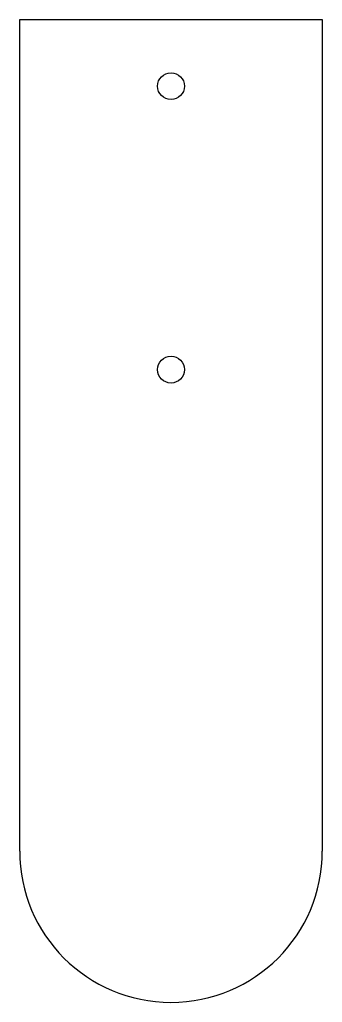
# Model space of a CAD drawing. Header units: inches. Extents: x 0.31 to 2.31, y 0.13 to 6.62.
import ezdxf

# ---------------------------------------------------------------- set-up
doc = ezdxf.new("R2010")
doc.units = ezdxf.units.IN
doc.header["$MEASUREMENT"] = 0

msp = doc.modelspace()

# ---------------------------------------------------------------- linework, layer by layer
at = {"color": 7, "linetype": 'Continuous', "lineweight": 25}
for p, q in [((0.3125, 6.625), (2.3125, 6.625)), ((0.3125, 1.125), (0.3125, 6.625)), ((2.3125, 6.625), (2.3125, 1.125))]:
    msp.add_line(p, q, dxfattribs=at)
for centre in [(1.3125, 6.185), (1.3125, 4.31)]:
    msp.add_circle(centre, 0.0886, dxfattribs=at)
msp.add_arc((1.3125, 1.125), 1, 180, 0, dxfattribs=at)

doc.saveas('drawing.dxf')
